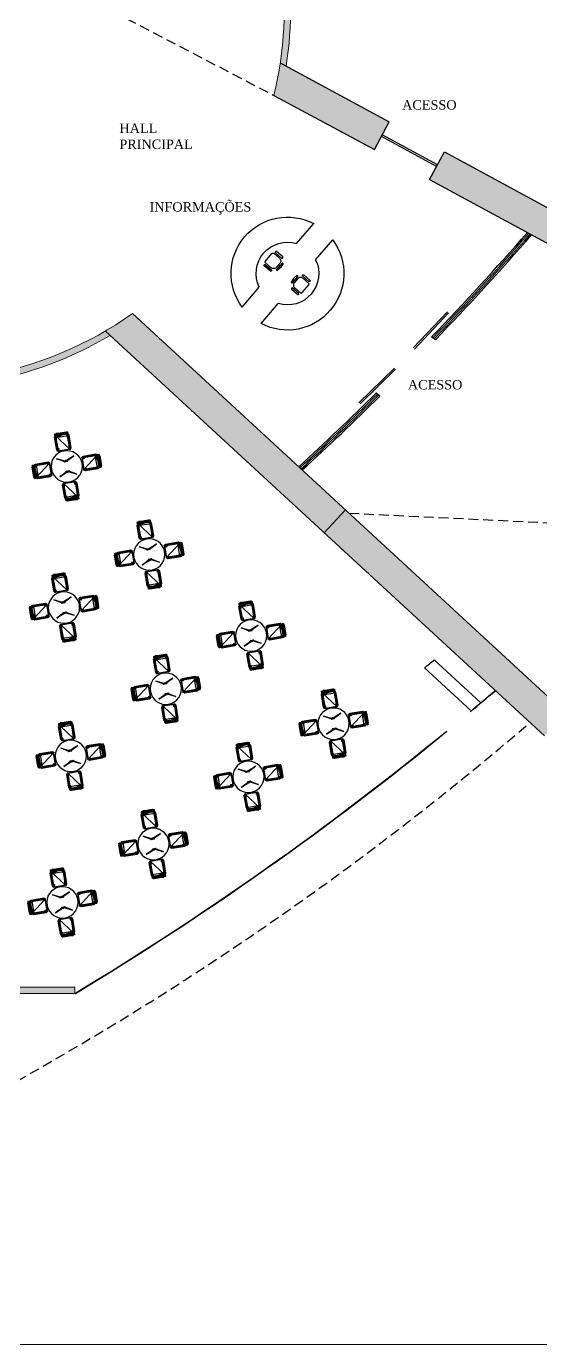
# Model space of a CAD drawing. Header units: millimetres. Extents: x 1191 to 1487, y 976 to 1230.
# Drawn here: x 1253.71 to 1270.12, y 1145.29 to 1187.32 of the extents above; entities that cross this region are included whole.
import ezdxf

# ---------------------------------------------------------------- set-up
doc = ezdxf.new("R2010")
doc.units = ezdxf.units.MM
doc.header["$LTSCALE"] = 0.05
doc.linetypes.add('DASHED2', pattern=[9.525, 6.35, -3.175])
for name, color, linetype in [('lineas guia', 2, 'Continuous'), ('muebles', 4, 'Continuous'), ('murotes', 6, 'Continuous'), ('Proyecciones', 7, 'DASHED2'), ('puertas ventanas', 2, 'Continuous'), ('TEXT', 2, 'Continuous')]:
    doc.layers.add(name, color=color, linetype=linetype)
doc.layers.add('muros', color=5, linetype='Continuous', lineweight=20)
doc.styles.get("Standard").update_dxf_attribs({"font": 'times.ttf'})

# ---------------------------------------------------------------- blocks, each defined once
blk = doc.blocks.new('silla')
at = {"layer": 'muebles'}
mesh = blk.add_polyface(dxfattribs=at)
corners = [(268.456, 147.115, 973.667), (268.491, 147.115, 973.667), (268.456, 147.436, 973.667), (268.491, 147.436, 973.667), (268.571, 147.046, 973.161), (268.985, 147.046, 973.161), (268.53, 147.086, 973.161), (269.025, 147.086, 973.161), (268.53, 147.465, 973.161), (269.025, 147.465, 973.161), (268.571, 147.505, 973.161), (268.985, 147.505, 973.161)]
mesh.append_faces([[corners[k] for k in face] for face in [(7, 6, 5), (6, 7, 8), (9, 8, 7), (8, 9, 10)]], dxfattribs={"vtx0": -1, "vtx1": -1})
mesh.append_faces([[corners[k] for k in face] for face in [(0, 1, 2), (3, 2, 1), (4, 5, 6), (11, 10, 9)]], dxfattribs={"vtx1": -1})
mesh = blk.add_polyface(dxfattribs=at)
corners = [(269.025, 147.465, 973.092), (268.985, 147.505, 973.092), (269.025, 147.465, 973.161), (268.985, 147.505, 973.161), (268.53, 147.465, 973.092), (268.571, 147.505, 973.092), (268.571, 147.505, 973.161), (268.53, 147.465, 973.161), (268.985, 147.046, 973.092), (269.025, 147.086, 973.092), (269.025, 147.086, 973.161), (268.985, 147.046, 973.161), (268.571, 147.046, 973.092), (268.53, 147.086, 973.092), (268.571, 147.046, 973.161), (268.53, 147.086, 973.161), (268.491, 147.436, 973.667), (268.491, 147.115, 973.667), (268.594, 147.482, 973.161), (268.594, 147.069, 973.161), (268.456, 147.115, 973.667), (268.537, 147.069, 973.161), (268.456, 147.436, 973.667), (268.537, 147.482, 973.161)]
mesh.append_faces([[corners[k] for k in face] for face in [(0, 1, 2), (3, 2, 1), (12, 13, 14), (15, 14, 13), (9, 0, 10), (2, 10, 0), (7, 15, 4), (13, 4, 15), (16, 17, 18), (19, 18, 17), (20, 21, 22), (23, 22, 21)]], dxfattribs={"vtx1": -1})
mesh.append_faces([[corners[k] for k in face] for face in [(4, 5, 6), (6, 7, 4), (8, 9, 10), (10, 11, 8)]], dxfattribs={"vtx2": -1})
mesh = blk.add_polyface(dxfattribs=at)
corners = [(268.491, 147.436, 973.667), (268.594, 147.482, 973.161), (268.456, 147.436, 973.667), (268.537, 147.482, 973.161), (268.491, 147.115, 973.667), (268.594, 147.069, 973.161), (268.456, 147.115, 973.667), (268.537, 147.069, 973.161)]
mesh.append_faces([[corners[k] for k in face] for face in [(0, 1, 2), (3, 2, 1), (4, 5, 6), (7, 6, 5)]], dxfattribs={"vtx1": -1})
mesh = blk.add_polyface(dxfattribs=at)
corners = [(268.606, 147.482, 973.092), (268.491, 147.482, 972.701), (268.56, 147.482, 973.092), (268.468, 147.482, 972.701), (268.996, 147.482, 973.092), (269.031, 147.482, 972.701), (268.95, 147.482, 973.092), (269.008, 147.482, 972.701), (268.491, 147.459, 972.701), (268.606, 147.436, 973.092), (268.56, 147.436, 973.092), (268.468, 147.459, 972.701), (269.031, 147.459, 972.701), (268.996, 147.436, 973.092), (268.95, 147.436, 973.092), (269.008, 147.459, 972.701), (268.95, 147.115, 973.092), (269.008, 147.092, 972.701), (268.95, 147.069, 973.092), (269.008, 147.069, 972.701), (268.996, 147.115, 973.092), (268.996, 147.069, 973.092), (269.031, 147.069, 972.701), (269.031, 147.092, 972.701), (268.56, 147.115, 973.092), (268.468, 147.092, 972.701), (268.56, 147.069, 973.092), (268.468, 147.069, 972.701), (268.606, 147.115, 973.092), (268.606, 147.069, 973.092), (268.491, 147.069, 972.701), (268.491, 147.092, 972.701)]
mesh.append_faces([[corners[k] for k in face] for face in [(0, 1, 2), (3, 2, 1), (4, 5, 6), (7, 6, 5), (4, 13, 5), (12, 5, 13), (0, 9, 1), (8, 1, 9), (16, 17, 18), (19, 18, 17), (20, 23, 16), (17, 16, 23), (24, 25, 26), (27, 26, 25), (28, 31, 24), (25, 24, 31)]], dxfattribs={"vtx1": -1})
mesh.append_faces([[corners[k] for k in face] for face in [(8, 9, 10), (10, 11, 8), (12, 13, 14), (14, 15, 12), (15, 14, 6), (6, 7, 15), (11, 10, 2), (2, 3, 11), (20, 21, 22), (22, 23, 20), (22, 21, 18), (18, 19, 22), (28, 29, 30), (30, 31, 28), (30, 29, 26), (26, 27, 30)]], dxfattribs={"vtx2": -1})
mesh = blk.add_polyface(dxfattribs=at)
corners = [(268.985, 147.505, 973.161), (268.985, 147.505, 973.092), (268.571, 147.505, 973.161), (268.571, 147.505, 973.092), (268.985, 147.046, 973.161), (268.985, 147.046, 973.092), (268.571, 147.046, 973.161), (268.571, 147.046, 973.092)]
mesh.append_faces([[corners[k] for k in face] for face in [(0, 1, 2), (3, 2, 1), (4, 5, 6), (7, 6, 5)]], dxfattribs={"vtx1": -1})
blk = doc.blocks.new('mesa redonda')
at = {"layer": 'muebles'}
blk.add_circle((266.304, 148.797, 0.9), 0.5, dxfattribs=at)
for points in [[(266.009, 149.074), (266.044, 149.003), (266.125, 148.811, 0.2), (266.133, 148.826, 0.3)], [(266.009, 149.074), (266.044, 149.003), (266.14, 148.841, 0.2), (266.133, 148.826, 0.3)], [(266.118, 148.797, 0.9), (266.118, 148.797, 0.2), (266.147, 148.856, 0.2), (266.147, 148.856, 0.9)], [(266.147, 148.738, 0.2), (266.147, 148.738, 0.9), (266.118, 148.797, 0.9), (266.118, 148.797, 0.2)], [(266.147, 148.856, 0.2), (266.147, 148.856, 0.9), (266.147, 148.738, 0.9), (266.147, 148.738, 0.2)], [(266.46, 148.856, 0.2), (266.46, 148.856, 0.9), (266.46, 148.738, 0.9), (266.46, 148.738, 0.2)], [(266.489, 148.797, 0.9), (266.489, 148.797, 0.2), (266.46, 148.856, 0.2), (266.46, 148.856, 0.9)], [(266.46, 148.738, 0.2), (266.46, 148.738, 0.9), (266.489, 148.797, 0.9), (266.489, 148.797, 0.2)], [(266.599, 149.074), (266.563, 149.003), (266.467, 148.841, 0.2), (266.475, 148.826, 0.3)], [(266.599, 149.074), (266.563, 149.003), (266.482, 148.811, 0.2), (266.475, 148.826, 0.3)], [(266.009, 148.519), (266.044, 148.59), (266.125, 148.782, 0.2), (266.133, 148.767, 0.3)], [(266.009, 148.519), (266.044, 148.59), (266.14, 148.752, 0.2), (266.133, 148.767, 0.3)], [(266.599, 148.519), (266.563, 148.59), (266.467, 148.752, 0.2), (266.475, 148.767, 0.3)], [(266.599, 148.519), (266.563, 148.59), (266.482, 148.782, 0.2), (266.475, 148.767, 0.3)]]:
    blk.add_3dface(points, dxfattribs=at)
blk = doc.blocks.new('A$C0A1A5030')
at = {"layer": 'muebles'}
for points in [[(1.444, 1.973), (1.502, 1.993), (0.721, 4.331), (0.663, 4.312)], [(1.453, 2.029), (1.502, 1.993), (0.05, 0), (0, 0.036)]]:
    blk.add_lwpolyline(points, close=True, dxfattribs=at)
blk = doc.blocks.new('silla oficina')
for p, q in [((286.219, 149.759), (286.219, 149.709)), ((286.279, 149.759), (286.279, 149.709)), ((286.498, 149.359), (286.498, 149.659)), ((286.498, 149.659), (286.528, 149.658)), ((286.217, 149.259), (286.217, 149.309)), ((286.277, 149.259), (286.277, 149.309)), ((286.448, 149.539), (286.498, 149.539)), ((286.448, 149.479), (286.498, 149.479)), ((286.528, 149.358), (286.498, 149.359))]:
    blk.add_line(p, q)
for points in [[(286.448, 149.429), (286.448, 149.589, 0.414214), (286.329, 149.709), (286.089, 149.71, 0.414214), (286.048, 149.67), (286.048, 149.35, 0.414214), (286.087, 149.31), (286.327, 149.309, 0.414214)], [(286.099, 149.79), (286.099, 149.78, 0.414214), (286.119, 149.76), (286.379, 149.759, 0.414214), (286.399, 149.779), (286.399, 149.789, 0.414214), (286.379, 149.809), (286.119, 149.81, 0.414214)], [(286.097, 149.23), (286.097, 149.24, -0.414214), (286.117, 149.26), (286.377, 149.259, -0.414214), (286.397, 149.239), (286.397, 149.229, -0.414214), (286.377, 149.209), (286.117, 149.21, -0.414214)]]:
    blk.add_lwpolyline(points, format="xyb", close=True)
blk.add_arc((285.976, 149.51), 0.572, 344.6527, 15.0313)
blk = doc.blocks.new('A$C56263549')
at = {"layer": 'muebles'}
for p, q in [((0, 2.2), (0.838, 2.2)), ((2.672, 2.2), (3.51, 2.2)), ((0, 1.4), (0.838, 1.4)), ((2.672, 1.4), (3.51, 1.4))]:
    blk.add_line(p, q, dxfattribs=at)
for radius, start, end in [(1.8, 12.8396, 167.1604), (1, 23.5782, 156.4218), (1.8, 192.8396, 347.1604), (1, 203.5782, 336.4218)]:
    blk.add_arc((1.755, 1.8), radius, start, end, dxfattribs=at)
at = {"layer": 'muebles', "xscale": -1, "rotation": 89.58930148054871}
blk.add_blockref('silla oficina', (153.319, 287.522), dxfattribs=at)
at = {"layer": 'muebles', "rotation": 90.4106985194513}
blk.add_blockref('silla oficina', (153.319, -283.963), dxfattribs=at)

msp = doc.modelspace()

# ---------------------------------------------------------------- hatches: boundary and pattern name
at = {"layer": 'muros'}
for points in [[(1260.692, 1193.594), (1260.498, 1193.532, -0.164368), (1261.808, 1186.159), (1261.997, 1186.057, 0.164801)], [(1267.047, 1183.319), (1266.809, 1182.879), (1278.657, 1176.456), (1279.706, 1176.456)], [(1266.809, 1182.879), (1266.571, 1182.44), (1277.608, 1176.456), (1278.657, 1176.456)], [(1257.097, 1178.163, -0.021684), (1256.228, 1177.604), (1257.474, 1176.456), (1258.95, 1176.456)], [(1256.382, 1177.463), (1256.228, 1177.604, -0.061203), (1253.557, 1176.456), (1254.213, 1176.456, 0.049436)], [(1255.257, 1156.686), (1251.621, 1156.686), (1251.621, 1156.486), (1255.257, 1156.486)]]:
    msp.add_hatch(color=256, dxfattribs=at).paths.add_polyline_path(points)
h = msp.add_hatch(color=256, dxfattribs=at)
h.paths.add_polyline_path([(1261.808, 1186.159, -0.011275), (1261.718, 1185.639), (1265.051, 1183.832), (1265.289, 1184.272)])
h.paths.add_polyline_path([(1261.718, 1185.639, -0.011382), (1261.603, 1185.119), (1264.813, 1183.393), (1265.051, 1183.832)])
h = msp.add_hatch(color=256, dxfattribs=at)
h.paths.add_polyline_path([(1246.885, 1176.456), (1246.229, 1176.456, 0.0834), (1250.186, 1175.78), (1250.194, 1175.98, -0.070474)])
h.paths.add_polyline_path([(1254.213, 1176.456), (1253.557, 1176.456, -0.025285), (1252.385, 1176.178), (1252.417, 1175.981, 0.038374)])
h = msp.add_hatch(color=256, dxfattribs=at)
h.paths.add_polyline_path([(1258.212, 1176.456), (1257.474, 1176.456), (1263.212, 1171.17), (1263.551, 1171.538)])
h.paths.add_polyline_path([(1258.95, 1176.456), (1258.212, 1176.456), (1263.551, 1171.538), (1263.89, 1171.905)])
h = msp.add_hatch(color=256, dxfattribs=at)
h.paths.add_polyline_path([(1263.551, 1171.538), (1263.212, 1171.17), (1270.241, 1164.694), (1270.58, 1165.062)])
h.paths.add_polyline_path([(1263.89, 1171.905), (1263.551, 1171.538), (1270.58, 1165.062), (1270.918, 1165.429)])

# ---------------------------------------------------------------- linework, layer by layer
at = {"layer": 'lineas guia'}
for p, q in [((1266.054, 1177.065), (1267.144, 1178.217)), ((1266.09, 1177.031), (1267.18, 1178.182)), ((1266.759, 1177.322), (1266.639, 1177.414)), ((1264.322, 1175.316), (1265.457, 1176.423)), ((1264.357, 1175.28), (1265.491, 1176.388)), ((1264.989, 1175.53), (1264.869, 1175.623))]:
    msp.add_line(p, q, dxfattribs=at)
at = {"layer": 'muebles'}
for p, q in [((1266.415, 1166.86), (1267.898, 1165.493)), ((1266.724, 1167.118), (1268.207, 1165.752))]:
    msp.add_line(p, q, dxfattribs=at)
msp.add_arc((1203.202, 1242.927), 98.904, 309.72677, 309.96049, dxfattribs=at)
at = {"layer": 'muros'}
for p, q in [((1263.212, 1171.17), (1263.89, 1171.905)), ((1255.257, 1156.486), (1234.845, 1156.486)), ((1255.257, 1156.686), (1248.508, 1156.686)), ((1190.535, 1145.286), (1310.035, 1145.286))]:
    msp.add_line(p, q, dxfattribs=at)
at = {"layer": 'muros', "extrusion": (0, 0, -1)}
msp.add_line((1255.257, 1156.686), (1255.257, 1156.486), dxfattribs=at)
for centre, radius, start, end in [((-1250.242, 1187.906), 11.698, 151.2559, 193.7848), ((-1250.221, 1187.9), 11.92, 151.4615, 188.8946), ((-1250.221, 1187.9), 11.92, 234.7684, 259.5401), ((-1250.221, 1187.9), 12.12, 239.4468, 259.558)]:
    msp.add_arc(centre, radius, start, end, dxfattribs=at)
at = {"layer": 'murotes'}
for p, q in [((1261.81, 1186.158), (1265.289, 1184.272)), ((1261.603, 1185.119), (1264.813, 1183.393)), ((1264.813, 1183.393), (1265.289, 1184.272)), ((1266.794, 1182.851), (1265.036, 1183.805)), ((1266.823, 1182.904), (1265.065, 1183.857)), ((1266.571, 1182.44), (1267.047, 1183.319)), ((1267.047, 1183.319), (1284.523, 1173.845)), ((1266.571, 1182.44), (1283.992, 1172.995)), ((1257.097, 1178.163), (1270.918, 1165.429)), ((1256.228, 1177.604), (1270.241, 1164.694))]:
    msp.add_line(p, q, dxfattribs=at)
at = {"layer": 'Proyecciones'}
for p, q in [((1255.641, 1188.222), (1261.603, 1185.119)), ((1264.008, 1171.796), (1273.458, 1171.345))]:
    msp.add_line(p, q, dxfattribs=at)
at = {"layer": 'Proyecciones', "extrusion": (0, 0, -1)}
msp.add_arc((-1250.221, 1187.9), 5.43, 346.4374, 143.0552, dxfattribs=at)
at = {"layer": 'Proyecciones'}
msp.add_arc((1204.025, 1241.871), 101.067, 299.25073, 310.58719, dxfattribs=at)
at = {"layer": 'puertas ventanas'}
for centre, radius, start, end in [((1198.36, 1243.127), 94.764, 316.09766, 318.83132), ((1198.36, 1243.127), 94.814, 316.10098, 318.83813), ((1198.36, 1243.127), 94.864, 316.1043, 318.84493), ((1198.36, 1243.127), 94.914, 316.10762, 318.85173), ((1198.36, 1243.127), 94.764, 312.51583, 314.57459), ((1198.36, 1243.127), 94.814, 312.51838, 314.57873), ((1198.36, 1243.127), 94.864, 312.52093, 314.58287), ((1198.36, 1243.127), 94.914, 312.52348, 314.587), ((1203.202, 1242.927), 100.904, 309.86217, 310.45096), ((1203.202, 1242.927), 100.914, 309.86152, 310.45164), ((1203.202, 1242.927), 100.904, 301.05639, 309.30558), ((1203.202, 1242.927), 100.914, 301.06582, 309.30638)]:
    msp.add_arc(centre, radius, start, end, dxfattribs=at)

# ---------------------------------------------------------------- block references
at = {"layer": 'muebles', "rotation": 252.6184425140156}
msp.add_blockref('A$C0A1A5030', (1270.128, 1187.942), dxfattribs=at)
at = {"layer": 'muebles', "extrusion": (0, 0, -1)}
for name, p, rotation in [('A$C56263549', (-1259.53, 1179.273), 130.5771970410742), ('silla', (-1355.597, 1463.507, -973.092), 260.4673878184579), ('mesa redonda', (-1357.635, 1460.557, -0.9), 260.4673878184579), ('silla', (-1545.214, 1072.687, -973.092), 350.4673878184598), ('silla', (-964.777, 1273.89, -973.092), 170.4673878184598), ('silla', (-1154.394, 883.07, -973.092), 80.46738781845788), ('silla', (-1358.232, 1460.699, -973.092), 260.4673878184579), ('mesa redonda', (-1360.27, 1457.749, -0.9), 260.4673878184579), ('silla', (-967.411, 1271.083, -973.092), 170.4673878184598), ('silla', (-1547.848, 1069.879, -973.092), 350.4673878184598), ('silla', (-1355.509, 1459.006, -973.092), 260.4673878184579), ('silla', (-1157.028, 880.262, -973.092), 80.46738781845788), ('mesa redonda', (-1357.547, 1456.056, -0.9), 260.4673878184579), ('silla', (-964.689, 1269.389, -973.092), 170.4673878184598), ('silla', (-1545.126, 1068.185, -973.092), 350.4673878184598), ('silla', (-1361.481, 1458.111, -973.092), 260.4673878184579), ('silla', (-1154.305, 878.569, -973.092), 80.46738781845788), ('mesa redonda', (-1363.519, 1455.161, -0.9), 260.4673878184579), ('silla', (-1551.097, 1067.291, -973.092), 350.4673878184598), ('silla', (-970.661, 1268.494, -973.092), 170.4673878184598), ('silla', (-1358.758, 1456.417, -973.092), 260.4673878184579), ('silla', (-1160.277, 877.674, -973.092), 80.46738781845788), ('mesa redonda', (-1360.796, 1453.467, -0.9), 260.4673878184579), ('silla', (-1548.375, 1065.597, -973.092), 350.4673878184598), ('silla', (-967.938, 1266.801, -973.092), 170.4673878184598), ('silla', (-1364.115, 1455.303, -973.092), 260.4673878184579), ('silla', (-1157.555, 875.98, -973.092), 80.46738781845788), ('mesa redonda', (-1366.153, 1452.353, -0.9), 260.4673878184579), ('silla', (-1355.727, 1454.274, -973.092), 260.4673878184579), ('silla', (-973.295, 1265.687, -973.092), 170.4673878184598), ('silla', (-1553.732, 1064.483, -973.092), 350.4673878184598), ('mesa redonda', (-1357.764, 1451.324, -0.9), 260.4673878184579), ('silla', (-1545.343, 1063.454, -973.092), 350.4673878184598), ('silla', (-1361.393, 1453.61, -973.092), 260.4673878184579), ('silla', (-1162.912, 874.866, -973.092), 80.46738781845788), ('silla', (-964.906, 1264.658, -973.092), 170.4673878184598), ('mesa redonda', (-1363.431, 1450.66, -0.9), 260.4673878184579), ('silla', (-1154.523, 873.838, -973.092), 80.46738781845788), ('silla', (-970.572, 1263.993, -973.092), 170.4673878184598), ('silla', (-1551.009, 1062.789, -973.092), 350.4673878184598), ('silla', (-1160.189, 873.173, -973.092), 80.46738781845788), ('silla', (-1358.361, 1451.467, -973.092), 260.4673878184579), ('mesa redonda', (-1360.399, 1448.517, -0.9), 260.4673878184579), ('silla', (-967.541, 1261.85, -973.092), 170.4673878184598), ('silla', (-1547.978, 1060.646, -973.092), 350.4673878184598), ('silla', (-1157.157, 871.03, -973.092), 80.46738781845788), ('silla', (-1355.46, 1449.606, -973.092), 260.4673878184579), ('mesa redonda', (-1357.497, 1446.656, -0.9), 260.4673878184579), ('silla', (-1545.076, 1058.785, -973.092), 350.4673878184598), ('silla', (-964.639, 1259.989, -973.092), 170.4673878184598), ('silla', (-1154.256, 869.169, -973.092), 80.46738781845788)]:
    msp.add_blockref(name, p, dxfattribs=dict(at, rotation=rotation))

# ---------------------------------------------------------------- texts
at = {"layer": 'TEXT'}
for s, p in [('ACESSO', (1265.699, 1184.665)), ('HALL', (1256.675, 1183.919)), ('PRINCIPAL', (1256.675, 1183.409)), ('INFORMAÇÕES', (1257.636, 1181.413)), ('ACESSO', (1265.883, 1175.743))]:
    msp.add_text(s, height=0.3, dxfattribs=at).set_placement(p)

doc.saveas('drawing.dxf')
